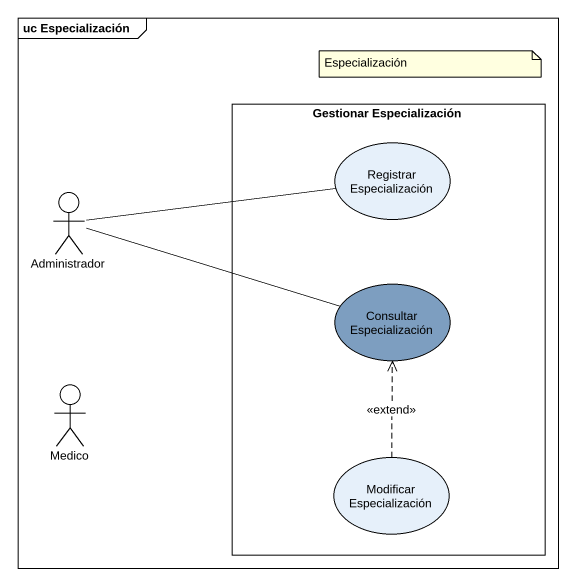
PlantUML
@startuml
mainframe uc Especialización
rectangle "Gestionar Especialización" as Gestionar_Especialización {
  usecase "Registrar Especialización" as Registrar_Especialización
  usecase "Consultar Especialización" as Consultar_Especialización #7D9EC0
  usecase "Modificar Especialización" as Modificar_Especialización
}
actor Administrador
actor Medico
Administrador -right- Registrar_Especialización
Administrador -right- Consultar_Especialización
Modificar_Especialización .up.> Consultar_Especialización : <<extend>>
note as N1
  Especialización
end note
@enduml
